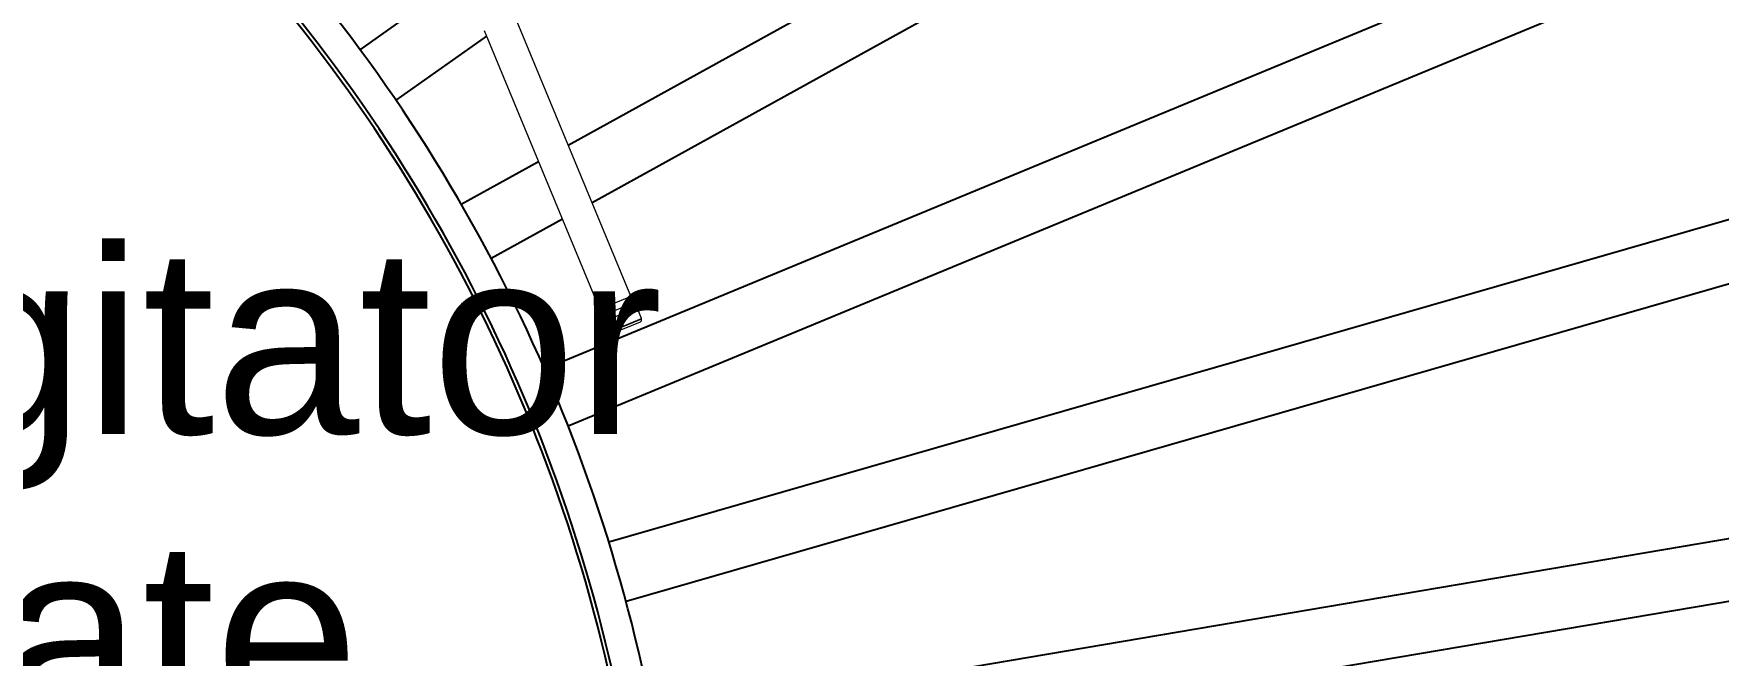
# Model space of a CAD drawing. Header units: millimetres. Extents: x 0 to 118900, y 0 to 84100.
# Drawn here: x 26547 to 29262, y 19380 to 20382 of the extents above; entities that cross this region are included whole.
import ezdxf

# ---------------------------------------------------------------- set-up
doc = ezdxf.new("R2010")
doc.units = ezdxf.units.MM
doc.header["$LTSCALE"] = 100
doc.layers.add('4003-AREA-04.1_F-Foundation', color=7, linetype='Continuous', lineweight=25, true_color=0xadadad)
doc.layers.add('P_Anti-Foam (AF)', color=6, linetype='Continuous', lineweight=18, true_color=0xff00ff)
for name, color, linetype, lineweight in [('4003-AREA-04.1_T-Tank', 7, 'Continuous', 25), ('Symbol', 7, 'Continuous', 18), ('Visible', 7, 'Continuous', 25)]:
    doc.layers.add(name, color=color, linetype=linetype, lineweight=lineweight)
doc.styles.add('Title', font='arial.ttf')
doc.dimstyles.new('Default - Method 2a$7', dxfattribs={"dimscale": 100, "dimtxt": 3, "dimasz": 2.5, "dimexe": 3, "dimexo": 0.5, "dimgap": 0.7, "dimtad": 0, "dimtoh": 1, "dimdec": 1, "dimrnd": 1e-08, "dimtxsty": 'Title', "dimcen": 0.09, "dimdle": 10, "dimclrd": 256, "dimclre": 256, "dimclrt": 7, "dimazin": 2, "dimtfac": 0.833333, "dimtdec": 1, "dimtmove": 0, "dimatfit": 3, "dimfxl": 1, "dimtolj": 1, "dimlwd": -1, "dimlwe": -1, "dimarcsym": 0})

msp = doc.modelspace()

# ---------------------------------------------------------------- linework, layer by layer
at = {"layer": '4003-AREA-04.1_F-Foundation'}
msp.add_circle((24937.91, 18779.59), 12250, dxfattribs=at)
at = {"layer": '4003-AREA-04.1_T-Tank'}
msp.add_circle((24937.91, 18779.59), 11950, dxfattribs=at)
at = {"layer": 'P_Anti-Foam (AF)'}
for p, q in [((27509.44, 19958.68), (27323.56, 20407.43)), ((27459.55, 19938.01), (27273.67, 20386.77)), ((27457.43, 19937.13), (27511.57, 19959.56)), ((27515.89, 19949.12), (27511.57, 19959.56)), ((27461.75, 19926.69), (27457.43, 19937.13)), ((27461.75, 19926.69), (27460.55, 19925.12)), ((27461.75, 19926.69), (27515.89, 19949.12)), ((27465.42, 19917.82), (27519.56, 19940.25)), ((27515.89, 19949.12), (27517.85, 19948.85)), ((27519.56, 19940.25), (27520.76, 19941.83)), ((27526.82, 19922.72), (27519.56, 19940.25)), ((27465.42, 19917.82), (27463.46, 19918.09)), ((27472.68, 19900.29), (27465.42, 19917.82)), ((27472.68, 19900.29), (27526.82, 19922.72)), ((27473.32, 19899.71), (27472.68, 19900.29)), ((27526.79, 19921.85), (27473.32, 19899.71)), ((27524.5, 19916.96), (27478.4, 19897.87)), ((27526.79, 19921.85), (27526.82, 19922.72))]:
    msp.add_line(p, q, dxfattribs=at)
for centre, radius, start, end in [((27517.26, 19944.49), 4.4, 322.70084, 82.29916), ((27464.05, 19922.45), 4.4, 142.70084, 262.29916), ((27476.87, 19901.56), 4, 207.6448, 292.5), ((27522.97, 19920.66), 4, 292.5, 17.3552)]:
    msp.add_arc(centre, radius, start, end, dxfattribs=at)
at = {"layer": 'Visible'}
for p, q in [((27408.52, 20202.33), (35372.37, 24604.28)), ((35420.75, 24516.76), (27447.03, 20109.36)), ((27370.54, 19841.48), (35958.92, 23399.37)), ((35997.19, 23306.99), (27408.82, 19749.09)), ((27474.14, 19562.43), (36406.87, 22136.36)), ((36434.56, 22040.27), (27501.83, 19466.34)), ((27910.95, 19335.59), (36710.6, 20831.14)), ((36727.35, 20732.55), (28507.78, 19335.59)), ((27073.26, 20356.17), (27236.02, 20471.66)), ((27277.19, 20378.26), (27131.13, 20274.61)), ((27236.36, 20107.17), (27360.96, 20176.04)), ((27399.47, 20083.07), (27284.73, 20019.65))]:
    msp.add_line(p, q, dxfattribs=at)
for radius, start, end in [(12796, 45.675698, 314.324302), (2654.3, 55.85215, 348.39071), (2606, 57.42664, 348.90027), (2600, 57.63108, 342.65786), (2600, 11.12567, 45.82883), (2606, 11.09973, 45.69463), (2654.3, 11.60929, 44.75495)]:
    msp.add_arc((24937.91, 18779.59), radius, start, end, dxfattribs=at)

# ---------------------------------------------------------------- texts
at = {"layer": 'Symbol', "color": 7, "insert": (26116.76, 19259.87), "char_height": 300, "width": 1443.9788, "attachment_point": 7, "line_spacing_factor": 0.944221, "style": 'Title'}
msp.add_mtext('\\fArial|b0|i0;Agitator\\PPlate', dxfattribs=at)

# ---------------------------------------------------------------- leaders
at = {"layer": 'Symbol', "annotation_type": 0, "has_hookline": 1, "hookline_direction": 0, "text_width": 1450.07}
msp.add_leader([(25537.91, 19929.18), (25866.76, 19209.87), (26116.76, 19209.87)], dimstyle='Default - Method 2a$7', override={"dimgap": 0, "dimtad": 1}, dxfattribs=at)

doc.saveas('drawing.dxf')
